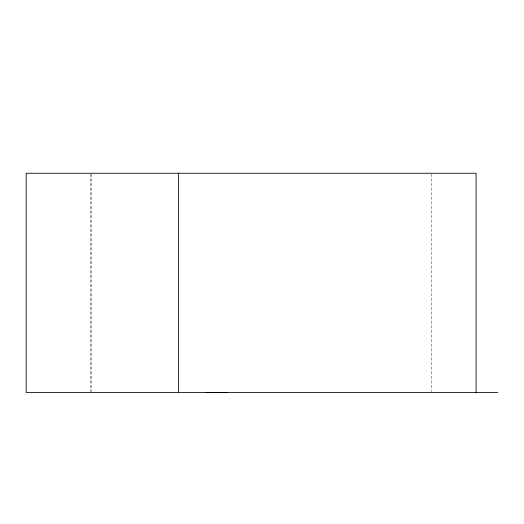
<?xml version="1.0" encoding="UTF-8"?>
<svg xmlns="http://www.w3.org/2000/svg" width="524" height="524" viewBox="0 0 524 524"><rect width="100%" height="100%" fill="white"/><g stroke="black" fill="none" stroke-linecap="round" stroke-linejoin="round"><path stroke-width="0.39" stroke-dasharray="2.62 1.97" d="M431.206 174.066L431.206 391.697M91.248 174.066L91.248 391.697M90.377 174.066L90.377 391.697"/><path stroke-width="0.79" d="M205.88 392.456L226.99 392.456M497.8 392.515L26.2 392.515L26.2 173.248L476.1 173.248L476.1 392.515M178.52 173.248L178.52 392.515"/></g></svg>
